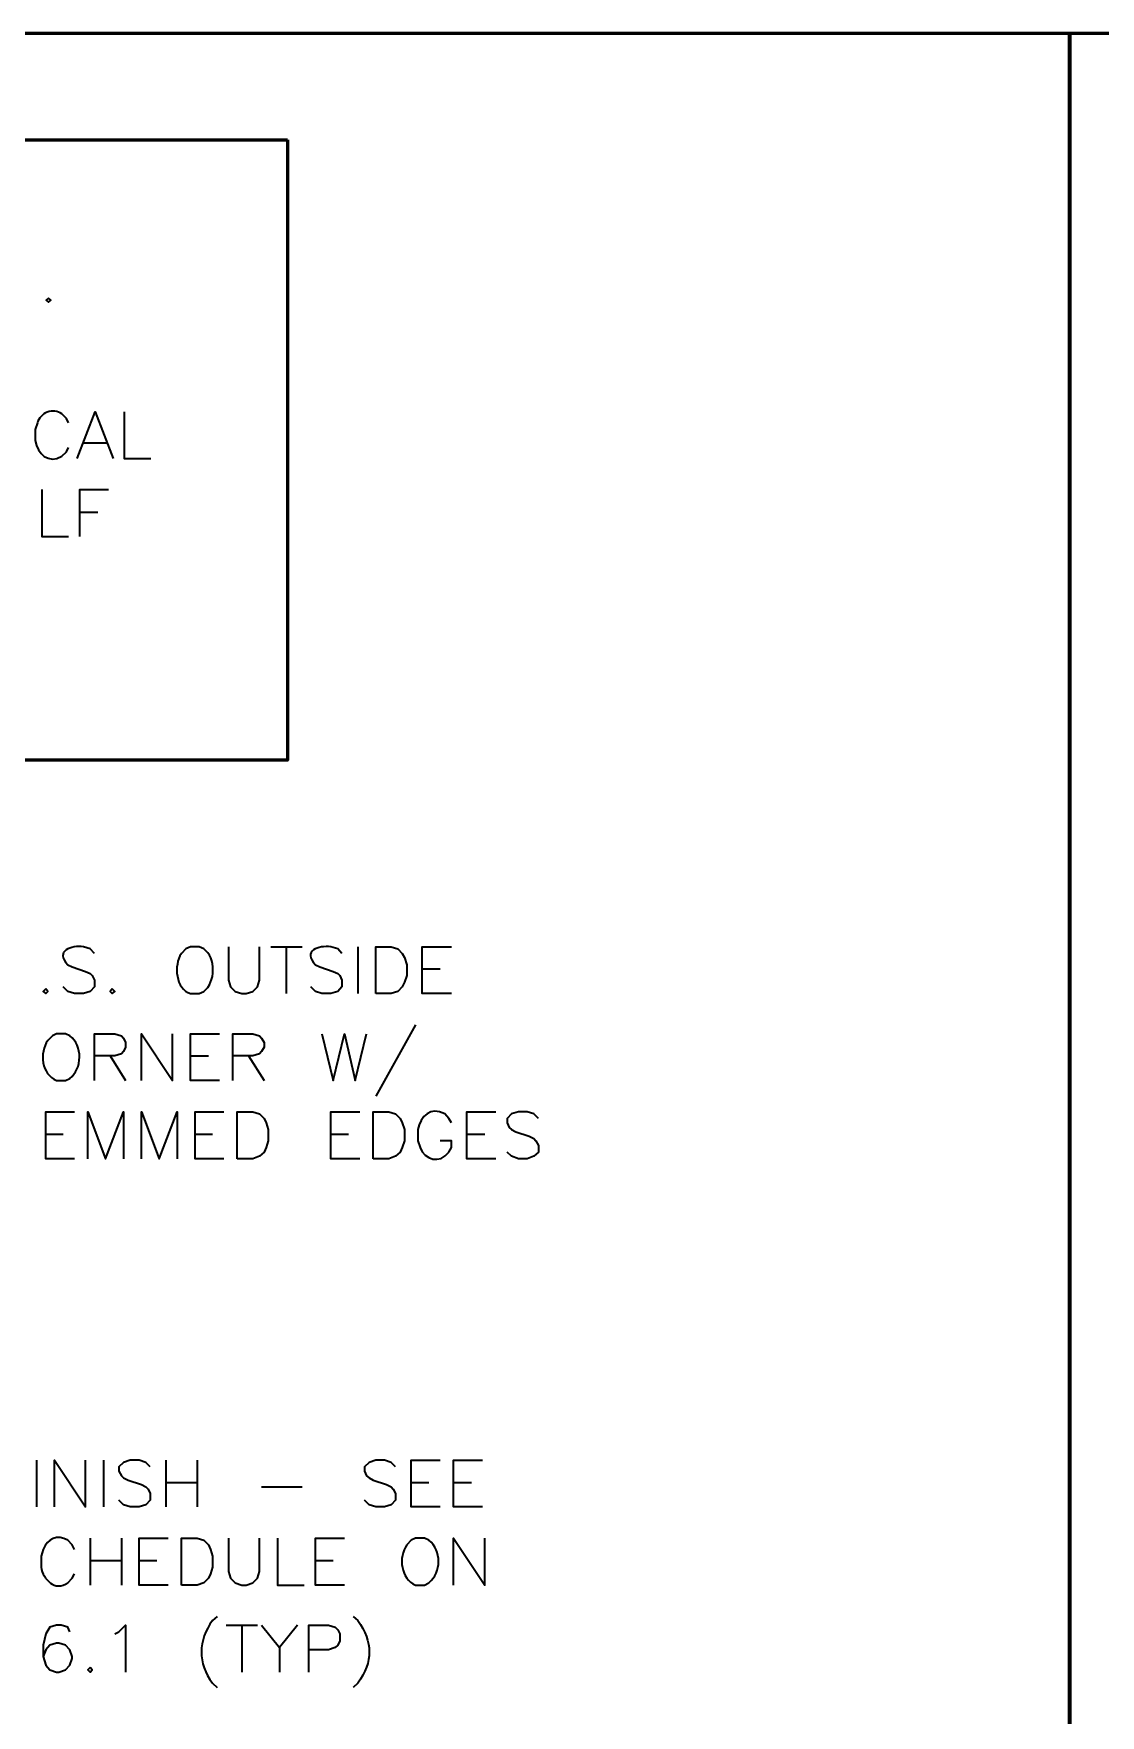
# Model space of a CAD drawing. Header units: inches. Extents: x 5 to 516, y -193 to 129.
# Drawn here: x 223.2 to 231.75, y -46.43 to -32.97 of the extents above; entities that cross this region are included whole.
import ezdxf

# ---------------------------------------------------------------- set-up
doc = ezdxf.new("R2010")
doc.units = ezdxf.units.IN
doc.header["$MEASUREMENT"] = 0
doc.layers.add('PDF3_Geometry', color=7, linetype='Continuous')

msp = doc.modelspace()

# ---------------------------------------------------------------- linework, layer by layer
at = {"layer": 'PDF3_Geometry', "lineweight": 60}
msp.add_lwpolyline([(290.7799874, -122.9609644), (290.7799874, -32.9700706), (155.7886422, -32.9700706), (155.7886422, -122.9609644)], dxfattribs=at)
at = {"layer": 'PDF3_Geometry', "lineweight": 70}
msp.add_lwpolyline([(231.5004526, -32.9700706), (231.5004526, -77.8671928)], dxfattribs=at)
at = {"layer": 'PDF3_Geometry', "lineweight": 60}
msp.add_lwpolyline([(225.2375214, -33.8200189), (225.2375214, -38.7863672), (211.6850566, -38.7863672), (211.6850566, -33.8200189)], close=True, dxfattribs=at)
at = {"layer": 'PDF3_Geometry', "lineweight": 35}
for points in [[(223.324314, -35.0866002), (223.3043153, -35.1032658), (223.324314, -35.1199314), (223.3409796, -35.1032658)], [(225.9441479, -40.6529141), (225.9441479, -40.2796047), (226.0674733, -40.2796047), (226.1208033, -40.2962703), (226.1574676, -40.3329346), (226.1741332, -40.3662658), (226.1941319, -40.4229288), (226.1941319, -40.50959), (226.1741332, -40.5629199), (226.1574676, -40.5995842), (226.1208033, -40.6362485), (226.0674733, -40.6529141)], [(223.3009797, -40.6162479), (223.280981, -40.6362466), (223.3009797, -40.6529122), (223.3176453, -40.6362466)], [(223.8342775, -40.6162479), (223.8176119, -40.6362466), (223.8342775, -40.6529122), (223.8542762, -40.6362466)], [(224.8342134, -41.9761596), (224.8342134, -41.5995171), (224.9608719, -41.5995171), (225.0142018, -41.6161827), (225.0508662, -41.652847), (225.0675318, -41.6895113), (225.0841973, -41.7428412), (225.0841973, -41.8328355), (225.0675318, -41.8861654), (225.0508662, -41.9228297), (225.0142018, -41.9561609), (224.9608719, -41.9761596)], [(225.9241432, -41.9761596), (225.9241432, -41.5995171), (226.0508018, -41.5995171), (226.1041317, -41.6161827), (226.140796, -41.652847), (226.1574616, -41.6895113), (226.1741272, -41.7428412), (226.1741272, -41.8328355), (226.1574616, -41.8861654), (226.140796, -41.9228297), (226.1041317, -41.9561609), (226.0508018, -41.9761596)], [(224.38758, -45.3892709), (224.38758, -45.0126283), (224.5142385, -45.0126283), (224.5675684, -45.0292939), (224.6042327, -45.0659583), (224.6208983, -45.1026226), (224.6375639, -45.1559525), (224.6375639, -45.2459467), (224.6208983, -45.2992766), (224.6042327, -45.3326078), (224.5675684, -45.3692721), (224.5142385, -45.3892709)], [(223.6576259, -46.0492356), (223.6376272, -46.0659012), (223.6576259, -46.0858999), (223.6742915, -46.0659012)]]:
    msp.add_lwpolyline(points, close=True, dxfattribs=at)
msp.add_lwpolyline([(223.484304, -36.0865361), (223.4676384, -36.0498718), (223.4309741, -36.0132075, 0.5083629243), (223.23432, -36.0865361), (223.2176544, -36.139866), (223.2176544, -36.2265272)], format="xyb", dxfattribs=at)
for points in [[(223.5543, -36.3698567), (223.6976242, -35.9965473), (223.8409483, -36.3698567)], [(223.9309374, -35.9965422), (223.9309374, -36.3698516), (224.1442571, -36.3698516)], [(223.4309741, -36.3531857), (223.4676384, -36.3165214), (223.484304, -36.2831902)], [(223.6076278, -36.2465261), (223.7876163, -36.2465261)], [(223.2709795, -36.6198407), (223.2709795, -36.9964832), (223.4842991, -36.9964832)], [(223.574298, -36.9964781), (223.574298, -36.6198355), (223.8042832, -36.6198355)], [(223.574298, -36.7998286), (223.7176221, -36.7998286)], [(223.6909558, -40.3329341), (223.6576246, -40.2962698), (223.6042947, -40.2796042)], [(224.5675654, -40.2962651), (224.5309011, -40.2795995), (224.4609056, -40.2795995), (224.4242413, -40.2962651), (224.387577, -40.3329295)], [(224.7642173, -40.2795995), (224.7642173, -40.5462491), (224.7808829, -40.599579), (224.8175472, -40.6362433), (224.8708772, -40.6529089), (224.9075415, -40.6529089), (224.9608714, -40.6362433), (224.9975357, -40.599579), (225.0142013, -40.5462491), (225.0142013, -40.2795995)], [(225.1041953, -40.2795995), (225.3541792, -40.2795995)], [(225.2275258, -40.2795995), (225.2275258, -40.6529089)], [(225.6741593, -40.3329341), (225.6408281, -40.2962698), (225.584165, -40.2796042)], [(225.8008194, -40.2795995), (225.8008194, -40.6529089)], [(226.5507741, -40.6529141), (226.3174557, -40.6529141), (226.3174557, -40.2796047), (226.5507741, -40.2796047)], [(223.4776361, -40.4229283), (223.5143004, -40.4395939), (223.6209603, -40.4762582), (223.6576246, -40.4929238), (223.6742902, -40.5095894), (223.6909558, -40.5462537), (223.6909558, -40.5995836), (223.6576246, -40.636248), (223.6042947, -40.6529136), (223.530966, -40.6529136), (223.4776361, -40.636248), (223.4409718, -40.5995836)], [(225.4608396, -40.4229283), (225.4975039, -40.4395939), (225.6041637, -40.4762582), (225.6408281, -40.4929238), (225.6574937, -40.5095894), (225.6741593, -40.5462537), (225.6741593, -40.5995836), (225.6408281, -40.636248), (225.584165, -40.6529136), (225.5141695, -40.6529136), (225.4608396, -40.636248), (225.4241753, -40.5995836)], [(226.3174557, -40.4562579), (226.4607798, -40.4562579)], [(224.4609056, -40.6529089), (224.5309011, -40.6529089), (224.5675654, -40.6362433)], [(226.2641212, -40.9028981), (225.9441417, -41.4761946)], [(223.4943039, -40.9928893), (223.4609727, -40.9762237), (223.3876441, -40.9762237), (223.3543129, -40.9928893), (223.3176486, -41.0295536)], [(223.6909558, -41.3495315), (223.6909558, -40.9762221), (223.8542786, -40.9762221), (223.9076086, -40.9928877), (223.9242742, -41.0095533), (223.9409398, -41.0462176), (223.9409398, -41.0828819), (223.9242742, -41.1162131), (223.9076086, -41.1362118), (223.8542786, -41.1528774), (223.6909558, -41.1528774)], [(224.0675999, -41.3495315), (224.0675999, -40.9762221), (224.3175839, -41.3495315), (224.3175839, -40.9762221)], [(224.694224, -41.3495315), (224.4609056, -41.3495315), (224.4609056, -40.9762221), (224.694224, -40.9762221)], [(224.8008835, -41.3495315), (224.8008835, -40.9762221), (224.9608733, -40.9762221), (225.0142032, -40.9928877), (225.0308688, -41.0095533), (225.0508675, -41.0462176), (225.0508675, -41.0828819), (225.0308688, -41.1162131), (225.0142032, -41.1362118), (224.9608733, -41.1528774), (224.8008835, -41.1528774)], [(225.5141692, -40.9762237), (225.6041635, -41.3495331), (225.6941577, -40.9762237), (225.7808188, -41.3495331), (225.870813, -40.9762237)], [(223.817616, -41.152882), (223.9409414, -41.3495361)], [(224.4609056, -41.152882), (224.6042297, -41.152882)], [(224.9242073, -41.152882), (225.0508659, -41.3495361)], [(223.3876441, -41.3495331), (223.4609727, -41.3495331), (223.4943039, -41.3328675)], [(223.530965, -41.9761596), (223.3009797, -41.9761596), (223.3009797, -41.5995171), (223.530965, -41.5995171)], [(223.637628, -41.9761596), (223.637628, -41.5995171), (223.7809522, -41.9761596), (223.9242763, -41.5995171), (223.9242763, -41.9761596)], [(224.0675999, -41.9761596), (224.0675999, -41.5995171), (224.2109241, -41.9761596), (224.3542482, -41.5995171), (224.3542482, -41.9761596)], [(224.7275571, -41.9761596), (224.4975718, -41.9761596), (224.4975718, -41.5995171), (224.7275571, -41.5995171)], [(225.8174837, -41.9761596), (225.5841653, -41.9761596), (225.5841653, -41.5995171), (225.8174837, -41.5995171)], [(226.5507713, -41.6895094), (226.5307726, -41.6528451), (226.4974414, -41.6161808)], [(226.9074135, -41.9761596), (226.6740951, -41.9761596), (226.6740951, -41.5995171), (226.9074135, -41.5995171)], [(227.2473955, -41.65285), (227.2107312, -41.6161857), (227.1574013, -41.5995201), (227.0874058, -41.5995201), (227.0307427, -41.6161857), (226.9974115, -41.65285), (226.9974115, -41.6895143), (227.0140771, -41.7261786), (227.0307427, -41.7428442), (227.0674071, -41.7595098), (227.1740669, -41.7961741), (227.2107312, -41.8128397), (227.2273968, -41.8328385), (227.2473955, -41.8695028), (227.2473955, -41.9228327), (227.2107312, -41.9561639), (227.1574013, -41.9761626), (227.0874058, -41.9761626), (227.0307427, -41.9561639), (226.9974115, -41.9228327)], [(223.3009797, -41.7795034), (223.4409707, -41.7795034)], [(224.4975718, -41.7795034), (224.6375628, -41.7795034)], [(225.5841653, -41.7795034), (225.7274894, -41.7795034)], [(226.2807887, -41.7428393), (226.2807887, -41.8328336), (226.3007874, -41.8861635)], [(226.5307726, -41.9228278), (226.5507713, -41.8861635), (226.5507713, -41.8328336), (226.4607771, -41.8328336)], [(226.6740951, -41.7795034), (226.8174193, -41.7795034)], [(223.2276541, -44.389335), (223.2276541, -44.7626444)], [(223.3709758, -44.7626495), (223.3709758, -44.3893401), (223.6209597, -44.7626495), (223.6209597, -44.3893401)], [(223.7642814, -44.389335), (223.7642814, -44.7626444)], [(224.137596, -44.4426695), (224.1042648, -44.4060052), (224.0509349, -44.3893396), (223.9776062, -44.3893396), (223.9242763, -44.4060052), (223.887612, -44.4426695), (223.887612, -44.4760007), (223.9076107, -44.512665), (223.9242763, -44.5293306), (223.9609406, -44.5493293), (224.0676005, -44.5826605), (224.1042648, -44.6026592), (224.1209304, -44.6193248), (224.137596, -44.6559892), (224.137596, -44.7093191), (224.1042648, -44.7459834), (224.0509349, -44.762649), (223.9776062, -44.762649), (223.9242763, -44.7459834), (223.887612, -44.7093191)], [(224.2642494, -44.389335), (224.2642494, -44.7626444)], [(224.5142333, -44.389335), (224.5142333, -44.7626444)], [(226.1041311, -44.4426695), (226.0674668, -44.4060052), (226.0141369, -44.3893396), (225.9441414, -44.3893396), (225.8908115, -44.4060052), (225.8541472, -44.4426695), (225.8541472, -44.4760007), (225.8708128, -44.512665), (225.8908115, -44.5293306), (225.9241427, -44.5493293), (226.0308025, -44.5826605), (226.0674668, -44.6026592), (226.0841324, -44.6193248), (226.1041311, -44.6559892), (226.1041311, -44.7093191), (226.0674668, -44.7459834), (226.0141369, -44.762649), (225.9441414, -44.762649), (225.8908115, -44.7459834), (225.8541472, -44.7093191)], [(226.4607801, -44.7626495), (226.2274617, -44.7626495), (226.2274617, -44.3893401), (226.4607801, -44.3893401)], [(226.800758, -44.7626495), (226.5674397, -44.7626495), (226.5674397, -44.3893401), (226.800758, -44.3893401)], [(224.2642494, -44.5659933), (224.5142333, -44.5659933)], [(225.0308696, -44.6026595), (225.3541822, -44.6026595)], [(226.2274617, -44.5659933), (226.3707859, -44.5659933)], [(226.5674397, -44.5659933), (226.7107638, -44.5659933)], [(223.5309658, -45.1026275), (223.5143002, -45.0659631), (223.4776359, -45.0292988)], [(223.6576259, -45.0126335), (223.6576259, -45.389276)], [(223.9076099, -45.0126335), (223.9076099, -45.389276)], [(224.2809169, -45.3892709), (224.0509316, -45.3892709), (224.0509316, -45.0126283), (224.2809169, -45.0126283)], [(224.7642173, -45.0126335), (224.7642173, -45.2792831), (224.7808829, -45.332613), (224.8175472, -45.3692773), (224.8708772, -45.389276), (224.9075415, -45.389276), (224.9608714, -45.3692773), (224.9975357, -45.332613), (225.0142013, -45.2792831), (225.0142013, -45.0126335)], [(225.1575298, -45.0126335), (225.1575298, -45.389276), (225.3708494, -45.389276)], [(225.6941599, -45.3892709), (225.4608415, -45.3892709), (225.4608415, -45.0126283), (225.6941599, -45.0126283)], [(226.370781, -45.0292991), (226.3341167, -45.0126335), (226.2641212, -45.0126335), (226.2274568, -45.0292991), (226.1941256, -45.0659634)], [(226.5674397, -45.3892709), (226.5674397, -45.0126283), (226.8174236, -45.3892709), (226.8174236, -45.0126283)], [(223.2809818, -45.1026275), (223.2643162, -45.1559574), (223.2643162, -45.2459516)], [(223.6576259, -45.1926214), (223.9076099, -45.1926214)], [(224.0509316, -45.1926214), (224.1909226, -45.1926214)], [(225.4608415, -45.1926214), (225.6041656, -45.1926214)], [(223.4776359, -45.369277), (223.5143002, -45.3326127), (223.5309658, -45.2992815)], [(226.2641212, -45.389276), (226.3341167, -45.389276), (226.370781, -45.3692773)], [(223.4942996, -45.7625854), (223.477634, -45.7259211), (223.424304, -45.7092555), (223.3876397, -45.7092555), (223.3343098, -45.7259211), (223.3009786, -45.779251), (223.2809799, -45.8692452), (223.2809799, -45.9592395), (223.3009786, -46.029235), (223.3343098, -46.0658993), (223.3876397, -46.085898), (223.4076384, -46.085898), (223.4609684, -46.0658993), (223.4942996, -46.029235), (223.5142983, -45.9759051), (223.5142983, -45.9592395), (223.4942996, -45.9059096), (223.4609684, -45.8692452), (223.4076384, -45.8525796), (223.3876397, -45.8525796), (223.3343098, -45.8692452), (223.3009786, -45.9059096), (223.2809799, -45.9592395)], [(223.8542754, -45.7792469), (223.8876066, -45.7625813), (223.9409365, -45.7092514), (223.9409365, -46.085894)], [(224.6742234, -45.6392548), (224.637559, -45.672586)], [(224.7475558, -45.7092509), (224.9975398, -45.7092509)], [(224.8708796, -45.7092509), (224.8708796, -46.0858934)], [(225.0308696, -45.7092509), (225.1741937, -45.8892393), (225.1741937, -46.0858934)], [(225.3175198, -45.7092509), (225.1741956, -45.8892393)], [(225.4075138, -46.085895), (225.4075138, -45.7092525), (225.5675035, -45.7092525), (225.6208334, -45.7259181), (225.6408321, -45.7459168), (225.6574977, -45.779248), (225.6574977, -45.8359111), (225.6408321, -45.8692423), (225.6208334, -45.889241), (225.5675035, -45.9059066), (225.4075138, -45.9059066)], [(225.7641532, -45.6392548), (225.8008175, -45.672586)], [(224.637559, -46.172554), (224.6742234, -46.2092183)], [(225.8008175, -46.172554), (225.7641532, -46.2092183)]]:
    msp.add_lwpolyline(points, dxfattribs=at)
for points in [[(223.2176544, -36.2265272), (223.2331534, -36.3366868), (223.3236476, -36.4150706), (223.4309741, -36.3531857)], [(223.6042947, -40.2796042), (223.5069676, -40.2654384), (223.3704763, -40.310991), (223.4776361, -40.4229283)], [(224.387577, -40.3329295), (224.3243033, -40.425368), (224.3421354, -40.6206888), (224.4609056, -40.6529089)], [(224.5675654, -40.6362433), (224.6640592, -40.5660256), (224.6661147, -40.3660385), (224.5675654, -40.2962651)], [(225.584165, -40.2796042), (225.4868379, -40.2659384), (225.355013, -40.3126576), (225.4608396, -40.4229283)], [(223.3176486, -41.0295536), (223.2487085, -41.1282695), (223.2683739, -41.3002585), (223.3876441, -41.3495331)], [(223.4943039, -41.3328675), (223.5952419, -41.258539), (223.5994083, -41.0681623), (223.4943039, -40.9928893)], [(226.4974414, -41.6161808), (226.3813933, -41.553407), (226.3070092, -41.6350685), (226.2807887, -41.7428393)], [(226.3007874, -41.8861635), (226.3325076, -41.9831017), (226.4596661, -42.0223214), (226.5307726, -41.9228278)], [(223.4776359, -45.0292988), (223.3949745, -44.9802464), (223.3151463, -45.0167996), (223.2809818, -45.1026275)], [(226.1941256, -45.0659634), (226.1231302, -45.1665125), (226.1452954, -45.340668), (226.2641212, -45.389276)], [(226.370781, -45.3692773), (226.4753298, -45.2864493), (226.4708857, -45.1110161), (226.370781, -45.0292991)], [(223.2643162, -45.2459516), (223.2810929, -45.3431676), (223.3755313, -45.4446611), (223.4776359, -45.369277)], [(224.637559, -45.672586), (224.5199555, -45.8279094), (224.5176778, -46.0177861), (224.637559, -46.172554)], [(225.8008175, -45.672586), (225.9226986, -45.8442972), (225.9251429, -46.0014538), (225.8008175, -46.172554)]]:
    msp.add_open_spline(points, degree=3, dxfattribs=at)

doc.saveas('drawing.dxf')
